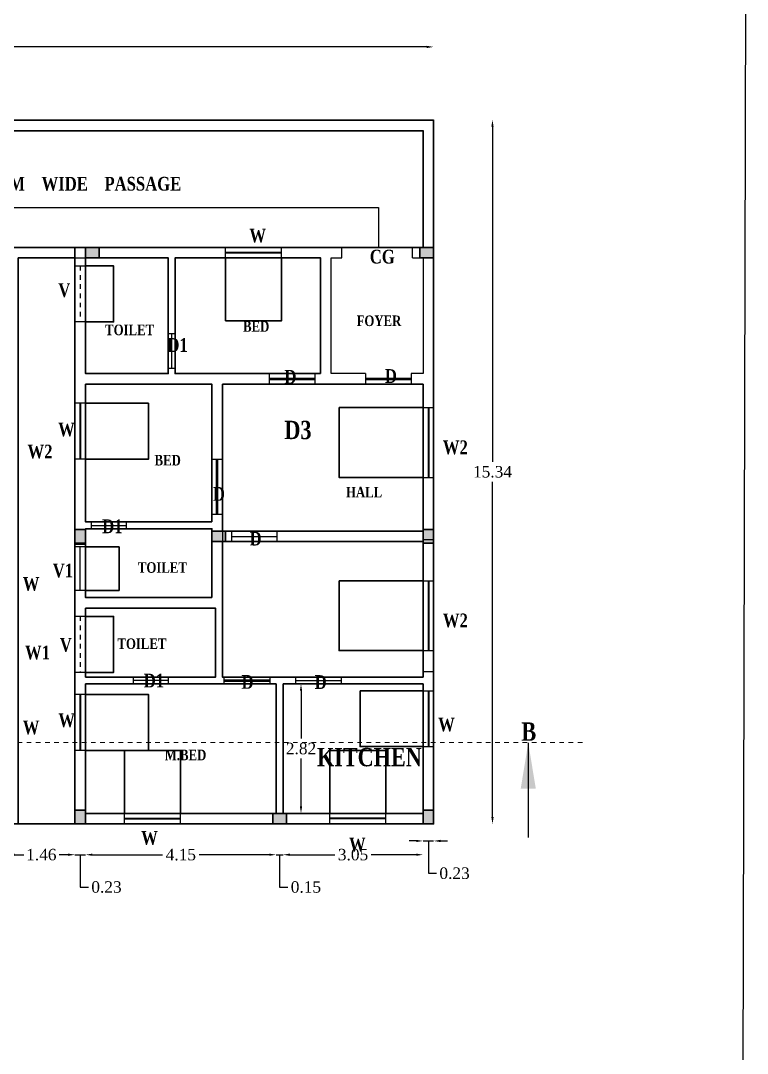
# Model space of a CAD drawing. Header units: metres. Extents: x 5 to 221, y 0 to 97.
# Drawn here: x 205.61 to 221.44, y 55.98 to 78.48 of the extents above; entities that cross this region are included whole.
import ezdxf

# ---------------------------------------------------------------- set-up
doc = ezdxf.new("R2010")
doc.units = ezdxf.units.M
doc.header["$LTSCALE"] = 0.015
doc.linetypes.add('DASHED2', pattern=[9.525, 6.35, -3.175])
for name, color, linetype, lineweight in [('FLOOR-STILT', 7, 'Continuous', 50), ('FLOOR01', 7, 'Continuous', 50), ('FLOOR04', 7, 'Continuous', 50)]:
    doc.layers.add(name, color=color, linetype=linetype, lineweight=lineweight)
doc.styles.get("Standard").update_dxf_attribs({"font": 'times.ttf'})
doc.styles.add('style1', font='timesbd.ttf', dxfattribs={"width": 0.8, "height": 0.18})
doc.styles.add('style4', font='timesbd.ttf', dxfattribs={"height": 0.25})
doc.dimstyles.new('Copy of 0.25', dxfattribs={"dimtxt": 0.3, "dimasz": 0.5, "dimexe": 0.1, "dimexo": 0.4, "dimgap": 0.09, "dimtad": 0, "dimtih": 1, "dimtoh": 1, "dimzin": 0, "dimdsep": 46, "dimtxsty": 'Standard', "dimcen": 0.09, "dimclrt": 256, "dimadec": 0, "dimazin": 0, "dimtfac": 1, "dimtofl": 0, "dimtmove": 0, "dimatfit": 0, "dimfxl": 1, "dimtolj": 1, "dimtzin": 0, "dimarcsym": 0})
doc.dimstyles.new('M', dxfattribs={"dimtxt": 0.25, "dimasz": 0.15, "dimexe": 0.15, "dimexo": 1.1, "dimgap": 0.09, "dimtad": 0, "dimtih": 1, "dimtoh": 1, "dimzin": 0, "dimdsep": 46, "dimtxsty": 'Standard', "dimcen": 0.09, "dimse1": 1, "dimse2": 1, "dimclrt": 256, "dimadec": 0, "dimazin": 0, "dimtfac": 1, "dimtofl": 0, "dimtmove": 0, "dimatfit": 3, "dimfxl": 1, "dimtolj": 1, "dimtzin": 0, "dimarcsym": 0})

# ---------------------------------------------------------------- blocks, each defined once
blk = doc.blocks.new('*D147')
at = {"color": 0, "lineweight": -2, "transparency": 16777216}
for p, q in [((205.483, 60.305), (205.681, 60.305)), ((206.648, 60.305), (206.45, 60.305))]:
    blk.add_line(p, q, dxfattribs=at)
at = {"color": 0, "lineweight": 30, "transparency": 16777216}
for points in [[(205.483, 60.33), (205.483, 60.28), (205.333, 60.305)], [(206.648, 60.33), (206.648, 60.28), (206.798, 60.305)]]:
    blk.add_solid(points, dxfattribs=at)
at = {"transparency": 16777216, "insert": (206.065, 60.305), "char_height": 0.25, "attachment_point": 5}
blk.add_mtext('\\A1;1.46', dxfattribs=at)
blk = doc.blocks.new('*D148')
at = {"color": 0, "lineweight": -2, "transparency": 16777216}
for p, q in [((206.648, 60.305), (206.498, 60.305)), ((206.798, 60.305), (207.028, 60.305)), ((206.913, 60.305), (206.913, 59.6)), ((207.178, 60.305), (207.328, 60.305)), ((206.913, 59.6), (207.093, 59.6))]:
    blk.add_line(p, q, dxfattribs=at)
at = {"color": 0, "lineweight": 30, "transparency": 16777216}
for points in [[(206.648, 60.33), (206.648, 60.28), (206.798, 60.305)], [(207.178, 60.33), (207.178, 60.28), (207.028, 60.305)]]:
    blk.add_solid(points, dxfattribs=at)
at = {"transparency": 16777216, "insert": (207.484, 59.6), "char_height": 0.25, "attachment_point": 5}
blk.add_mtext('\\A1;0.23', dxfattribs=at)
blk = doc.blocks.new('*D149')
at = {"color": 0, "lineweight": -2, "transparency": 16777216}
for p, q in [((207.178, 60.305), (208.705, 60.305)), ((211.028, 60.305), (209.501, 60.305))]:
    blk.add_line(p, q, dxfattribs=at)
at = {"color": 0, "lineweight": 30, "transparency": 16777216}
for points in [[(207.178, 60.33), (207.178, 60.28), (207.028, 60.305)], [(211.028, 60.33), (211.028, 60.28), (211.178, 60.305)]]:
    blk.add_solid(points, dxfattribs=at)
at = {"transparency": 16777216, "insert": (209.103, 60.305), "char_height": 0.25, "attachment_point": 5}
blk.add_mtext('\\A1;4.15', dxfattribs=at)
blk = doc.blocks.new('*D150')
at = {"color": 0, "lineweight": -2, "transparency": 16777216}
for p, q in [((211.028, 60.305), (210.878, 60.305)), ((211.178, 60.305), (211.328, 60.305)), ((211.253, 60.305), (211.253, 59.6)), ((211.478, 60.305), (211.628, 60.305)), ((211.253, 59.6), (211.433, 59.6))]:
    blk.add_line(p, q, dxfattribs=at)
at = {"color": 0, "lineweight": 30, "transparency": 16777216}
for points in [[(211.028, 60.33), (211.028, 60.28), (211.178, 60.305)], [(211.478, 60.33), (211.478, 60.28), (211.328, 60.305)]]:
    blk.add_solid(points, dxfattribs=at)
at = {"transparency": 16777216, "insert": (211.827, 59.6), "char_height": 0.25, "attachment_point": 5}
blk.add_mtext('\\A1;0.15', dxfattribs=at)
blk = doc.blocks.new('*D151')
at = {"color": 0, "lineweight": -2, "transparency": 16777216}
for p, q in [((211.478, 60.305), (212.459, 60.305)), ((214.228, 60.305), (213.246, 60.305))]:
    blk.add_line(p, q, dxfattribs=at)
at = {"color": 0, "lineweight": 30, "transparency": 16777216}
for points in [[(211.478, 60.33), (211.478, 60.28), (211.328, 60.305)], [(214.228, 60.33), (214.228, 60.28), (214.378, 60.305)]]:
    blk.add_solid(points, dxfattribs=at)
at = {"transparency": 16777216, "insert": (212.853, 60.305), "char_height": 0.25, "attachment_point": 5}
blk.add_mtext('\\A1;3.05', dxfattribs=at)
blk = doc.blocks.new('*D154')
at = {"color": 0, "lineweight": -2, "transparency": 16777216}
for p, q in [((214.228, 60.605), (214.078, 60.605)), ((214.378, 60.605), (214.608, 60.605)), ((214.493, 60.605), (214.493, 59.9)), ((214.758, 60.605), (214.908, 60.605)), ((214.493, 59.9), (214.673, 59.9))]:
    blk.add_line(p, q, dxfattribs=at)
at = {"color": 0, "lineweight": 30, "transparency": 16777216}
for points in [[(214.228, 60.63), (214.228, 60.58), (214.378, 60.605)], [(214.758, 60.63), (214.758, 60.58), (214.608, 60.605)]]:
    blk.add_solid(points, dxfattribs=at)
at = {"transparency": 16777216, "insert": (215.064, 59.9), "char_height": 0.25, "attachment_point": 5}
blk.add_mtext('\\A1;0.23', dxfattribs=at)
blk = doc.blocks.new('*D155')
at = {"color": 0, "lineweight": -2, "transparency": 16777216}
for p, q in [((188.862, 77.904), (201.165, 77.904)), ((214.458, 77.904), (202.155, 77.904))]:
    blk.add_line(p, q, dxfattribs=at)
at = {"color": 0, "lineweight": 30, "transparency": 16777216}
for points in [[(188.862, 77.929), (188.862, 77.879), (188.712, 77.904)], [(214.458, 77.929), (214.458, 77.879), (214.608, 77.904)]]:
    blk.add_solid(points, dxfattribs=at)
at = {"transparency": 16777216, "insert": (201.66, 77.904), "char_height": 0.25, "attachment_point": 5}
blk.add_mtext('\\A1;25.90', dxfattribs=at)
blk = doc.blocks.new('*D153')
at = {"layer": 'FLOOR-STILT', "color": 0, "lineweight": -2, "transparency": 16777216}
for p, q in [((215.89, 76.165), (215.89, 68.863)), ((215.89, 61.126), (215.89, 68.428))]:
    blk.add_line(p, q, dxfattribs=at)
at = {"layer": 'FLOOR-STILT', "color": 0, "lineweight": 30, "transparency": 16777216}
for points in [[(215.865, 76.165), (215.915, 76.165), (215.89, 76.315)], [(215.865, 61.126), (215.915, 61.126), (215.89, 60.976)]]:
    blk.add_solid(points, dxfattribs=at)
at = {"layer": 'FLOOR-STILT', "lineweight": -2, "transparency": 16777216, "insert": (215.89, 68.646), "char_height": 0.25, "attachment_point": 5}
blk.add_mtext('\\A1;15.34', dxfattribs=at)
blk = doc.blocks.new('*D169')
at = {"layer": 'FLOOR04', "color": 0, "lineweight": -2, "transparency": 16777216}
for p, q in [((211.72, 63.876), (211.72, 62.834)), ((211.72, 61.356), (211.72, 62.399))]:
    blk.add_line(p, q, dxfattribs=at)
at = {"layer": 'FLOOR04', "color": 0, "lineweight": 30, "transparency": 16777216}
for points in [[(211.695, 63.876), (211.745, 63.876), (211.72, 64.026)], [(211.695, 61.356), (211.745, 61.356), (211.72, 61.206)]]:
    blk.add_solid(points, dxfattribs=at)
at = {"layer": 'FLOOR04', "lineweight": 30, "transparency": 16777216, "insert": (211.72, 62.616), "char_height": 0.25, "attachment_point": 5}
blk.add_mtext('\\A1;2.82', dxfattribs=at)

msp = doc.modelspace()

# ---------------------------------------------------------------- hatches: boundary and pattern name
at = {"layer": 'FLOOR04'}
h = msp.add_hatch(color=256, dxfattribs=at)
h.dxf.hatch_style = 1
h.paths.add_polyline_path([(207.328, 73.306), (207.328, 73.536), (207.028, 73.536), (207.028, 73.306)])
h = msp.add_hatch(color=256, dxfattribs=at)
h.dxf.hatch_style = 1
h.paths.add_polyline_path([(214.608, 73.306), (214.608, 73.536), (214.308, 73.536), (214.308, 73.306)])
h = msp.add_hatch(color=256, dxfattribs=at)
h.dxf.hatch_style = 1
h.paths.add_polyline_path([(206.798, 67.091), (207.028, 67.091), (207.028, 67.391), (206.798, 67.391)])
h = msp.add_hatch(color=256, dxfattribs=at)
h.dxf.hatch_style = 1
h.paths.add_polyline_path([(210.078, 67.126), (210.078, 67.356), (209.778, 67.356), (209.778, 67.126)])
h = msp.add_hatch(color=256, dxfattribs=at)
h.dxf.hatch_style = 1
h.paths.add_polyline_path([(214.378, 67.091), (214.608, 67.091), (214.608, 67.391), (214.378, 67.391)])
h = msp.add_hatch(color=256, dxfattribs=at)
h.dxf.hatch_style = 1
h.paths.add_polyline_path([(206.798, 60.976), (207.028, 60.976), (207.028, 61.276), (206.798, 61.276)])
h = msp.add_hatch(color=256, dxfattribs=at)
h.dxf.hatch_style = 1
h.paths.add_polyline_path([(211.403, 60.976), (211.403, 61.206), (211.103, 61.206), (211.103, 60.976)])
h = msp.add_hatch(color=256, dxfattribs=at)
h.dxf.hatch_style = 1
h.paths.add_polyline_path([(214.378, 60.976), (214.608, 60.976), (214.608, 61.276), (214.378, 61.276)])

# ---------------------------------------------------------------- linework, layer by layer
for p, q in [((221.44, 96.703), (221.204, 0.507)), ((212.611, 73.306), (212.611, 73.536)), ((214.146, 73.306), (214.146, 73.536)), ((208.828, 71.664), (208.978, 71.664)), ((208.828, 70.904), (208.978, 70.904)), ((211.023, 70.786), (211.023, 70.556)), ((212.023, 70.786), (212.023, 70.556)), ((213.122, 70.786), (213.122, 70.556)), ((214.122, 70.786), (214.122, 70.556)), ((209.778, 68.924), (210.008, 68.924)), ((209.778, 67.724), (210.008, 67.724)), ((207.157, 67.406), (207.157, 67.556)), ((207.917, 67.406), (207.917, 67.556)), ((208.064, 64.176), (208.064, 64.026)), ((208.824, 64.176), (208.824, 64.026)), ((210.04, 64.176), (210.04, 64.026)), ((211.04, 64.176), (211.04, 64.026)), ((211.597, 64.176), (211.597, 64.026)), ((212.597, 64.176), (212.597, 64.026)), ((207.874, 60.976), (207.874, 61.206)), ((208.95, 60.976), (214.378, 60.976, 48.021)), ((211.328, 60.976, 48.021), (211.597, 60.976, 48.021))]:
    msp.add_line(p, q)
at = {"lineweight": -2}
for p, q in [((188.712, 76.307), (214.608, 76.315)), ((214.608, 76.315), (214.608, 60.976)), ((188.942, 76.077), (214.378, 76.085)), ((214.378, 76.085), (214.378, 73.536)), ((200.493, 73.536), (206.798, 73.536)), ((207.848, 73.536), (206.798, 73.536)), ((206.798, 73.536), (214.608, 73.536)), ((212.611, 73.536), (212.148, 73.536)), ((214.378, 73.536), (214.146, 73.536)), ((214.608, 72.036), (214.608, 73.536)), ((205.563, 73.306), (208.828, 73.306)), ((206.798, 73.306), (206.798, 70.556)), ((206.798, 73.132), (207.028, 73.132)), ((207.028, 70.786), (207.028, 73.306)), ((208.828, 73.306), (208.828, 71.664)), ((208.978, 73.306), (212.148, 73.306)), ((208.978, 71.664), (208.978, 73.306)), ((212.148, 73.306), (212.148, 70.786)), ((212.378, 73.306), (212.611, 73.306)), ((212.378, 70.786), (212.378, 73.306)), ((214.146, 73.306), (214.378, 73.306)), ((214.378, 73.306), (214.378, 70.786)), ((214.608, 70.556), (214.608, 71.806)), ((208.828, 70.904), (208.828, 70.786)), ((208.978, 70.786), (208.978, 70.904)), ((208.828, 70.786), (207.028, 70.786)), ((212.148, 70.786), (208.978, 70.786)), ((213.122, 70.786), (212.378, 70.786)), ((214.378, 70.786), (214.122, 70.786)), ((206.798, 70.556), (206.798, 65.676)), ((209.778, 70.556), (207.028, 70.556)), ((207.028, 70.556), (207.028, 67.556)), ((209.778, 68.724), (209.778, 70.556)), ((213.122, 70.556), (210.008, 70.556)), ((210.008, 70.556), (210.008, 68.924)), ((214.378, 70.556), (214.122, 70.556)), ((214.378, 65.676), (214.378, 70.556)), ((214.378, 65.906), (214.378, 70.556)), ((214.608, 65.676), (214.608, 70.556)), ((209.778, 67.556), (209.778, 68.724)), ((210.008, 67.724), (210.008, 65.906)), ((207.157, 67.556), (207.028, 67.556)), ((207.917, 67.556), (209.778, 67.556)), ((207.028, 67.406), (207.028, 67.206)), ((207.157, 67.406), (207.028, 67.406)), ((207.028, 67.291), (207.028, 67.326)), ((207.917, 67.406), (209.778, 67.406)), ((209.778, 65.906), (209.778, 67.406)), ((210.008, 67.356), (210.204, 67.356)), ((210.204, 67.356, -96.042), (210.204, 67.126)), ((211.204, 67.356), (214.378, 67.356)), ((211.204, 67.126, -96.042), (211.204, 67.356)), ((214.608, 67.091), (214.608, 67.356)), ((214.608, 67.091), (214.608, 67.356)), ((206.798, 67.126), (206.798, 67.091)), ((207.028, 67.206), (207.028, 65.906)), ((210.008, 67.126), (210.204, 67.126)), ((211.204, 67.126), (214.378, 67.126)), ((214.378, 67.126), (214.378, 67.091)), ((214.378, 67.126), (214.378, 67.091)), ((206.913, 66.064), (206.913, 67.014)), ((207.028, 65.906), (209.778, 65.906)), ((210.008, 64.176), (210.008, 65.906)), ((206.798, 65.676), (206.798, 64.176)), ((207.028, 64.176), (207.028, 65.676)), ((207.028, 65.676), (209.858, 65.676)), ((209.858, 65.676), (209.858, 64.176)), ((214.378, 65.676), (214.378, 64.176)), ((206.798, 64.176), (206.798, 60.976)), ((208.064, 64.176), (207.028, 64.176)), ((209.858, 64.176), (208.824, 64.176)), ((211.328, 64.176), (210.008, 64.176)), ((214.378, 64.176), (211.328, 64.176)), ((214.608, 60.976), (214.608, 64.176)), ((208.064, 64.026), (207.028, 64.026)), ((207.028, 64.026), (207.028, 61.206)), ((211.178, 64.026), (208.824, 64.026)), ((211.178, 61.206), (211.178, 64.026)), ((211.328, 61.206), (211.328, 64.026)), ((211.328, 64.026), (214.378, 64.026)), ((214.378, 64.026), (214.378, 61.206)), ((207.028, 61.206), (211.178, 61.206)), ((209.094, 60.976), (209.094, 61.206)), ((211.328, 61.206), (214.378, 61.206)), ((214.608, 60.976), (188.712, 60.976)), ((206.798, 60.976), (208.95, 60.976)), ((211.328, 60.976), (211.597, 60.976)), ((212.597, 60.976), (214.608, 60.976))]:
    msp.add_line(p, q, dxfattribs=at)
at = {"ltscale": 0.2}
for p, q in [((210.073, 73.306), (210.073, 73.536)), ((211.293, 73.306), (211.293, 73.536)), ((207.028, 71.912), (206.798, 71.912)), ((207.028, 70.139), (206.798, 70.139)), ((214.378, 70.045), (214.608, 70.045)), ((207.028, 68.919), (206.798, 68.919)), ((214.378, 68.525), (214.608, 68.525)), ((207.028, 67.065), (206.798, 67.065)), ((214.378, 67.173), (214.608, 67.173)), ((207.028, 67.014), (206.798, 67.014)), ((214.378, 66.274), (214.608, 66.274)), ((207.028, 66.064), (206.798, 66.064)), ((207.028, 65.497), (206.798, 65.497)), ((214.378, 64.754), (214.608, 64.754)), ((207.028, 64.277), (206.798, 64.277)), ((214.378, 64.296), (214.608, 64.296)), ((207.028, 63.797), (206.798, 63.797)), ((214.378, 63.879), (214.608, 63.879)), ((207.028, 62.577), (206.798, 62.577)), ((214.378, 62.659), (214.608, 62.659)), ((212.347, 60.976), (212.347, 61.206)), ((213.567, 60.976), (213.567, 61.206))]:
    msp.add_line(p, q, dxfattribs=at)
at = {"lineweight": 35, "ltscale": 0.2}
for p, q in [((211.293, 73.421), (210.073, 73.421)), ((206.913, 70.139), (206.913, 68.919)), ((214.493, 70.045), (214.493, 68.525)), ((214.493, 66.274), (214.493, 64.754)), ((206.913, 63.797), (206.913, 62.577)), ((214.493, 63.879), (214.493, 62.659)), ((207.874, 61.091), (209.094, 61.091)), ((213.567, 61.091), (212.347, 61.091))]:
    msp.add_line(p, q, dxfattribs=at)
at = {"linetype": 'DASHED2', "ltscale": 0.2}
for p, q in [((206.913, 73.132), (206.913, 71.912)), ((206.913, 65.497), (206.913, 64.277))]:
    msp.add_line(p, q, dxfattribs=at)
at = {"linetype": 'DASHED2', "lineweight": 0, "ltscale": 0.2}
msp.add_line((217.847, 62.747, 48.021), (186.742, 62.747, 48.021), dxfattribs=at)
at = {"layer": 'FLOOR04', "color": 82, "lineweight": -2}
for p, q in [((208.903, 71.664), (208.903, 70.904)), ((207.157, 67.481), (207.917, 67.481)), ((210.204, 67.241, -48.021), (211.204, 67.241, -48.021)), ((208.824, 64.101), (208.064, 64.101)), ((211.597, 64.101), (212.597, 64.101))]:
    msp.add_line(p, q, dxfattribs=at)
at = {"layer": 'FLOOR04', "color": 22, "lineweight": 50}
for p, q in [((211.023, 70.671), (212.023, 70.671)), ((209.893, 67.724), (209.893, 68.924)), ((210.04, 64.101), (211.04, 64.101))]:
    msp.add_line(p, q, dxfattribs=at)
at = {"layer": 'FLOOR04', "color": 84, "lineweight": 50}
msp.add_line((213.122, 70.671), (214.122, 70.671), dxfattribs=at)
at = {"layer": 'FLOOR04', "color": 181, "lineweight": 30}
msp.add_lwpolyline([(188.712, 76.307), (214.608, 76.307), (214.608, 60.976), (188.712, 60.976)], close=True, dxfattribs=at)
at = {"layer": 'FLOOR04', "color": 31, "lineweight": 30}
msp.add_lwpolyline([(188.942, 76.077), (214.378, 76.077), (214.378, 73.536), (188.942, 73.536)], close=True, dxfattribs=at)
at = {"layer": 'FLOOR04', "color": 194, "lineweight": -2}
msp.add_lwpolyline([(199.238, 73.536), (199.238, 74.403), (213.411, 74.403), (213.411, 73.536)], dxfattribs=at)
at = {"layer": 'FLOOR04', "color": 230, "lineweight": 30}
msp.add_lwpolyline([(214.608, 73.536), (206.798, 73.536), (206.798, 60.976), (214.608, 60.976)], close=True, dxfattribs=at)
at = {"layer": 'FLOOR04', "lineweight": 30}
for points in [[(207.028, 73.536), (207.028, 73.306), (207.328, 73.306), (207.328, 73.536)], [(214.308, 73.536), (214.308, 73.306), (214.608, 73.306), (214.608, 73.536)], [(207.028, 67.391), (206.798, 67.391), (206.798, 67.091), (207.028, 67.091)], [(209.778, 67.356), (209.778, 67.126), (210.078, 67.126), (210.078, 67.356)], [(214.608, 67.391), (214.378, 67.391), (214.378, 67.091), (214.608, 67.091)], [(207.028, 61.276), (206.798, 61.276), (206.798, 60.976), (207.028, 60.976)], [(211.103, 61.206), (211.103, 60.976), (211.403, 60.976), (211.403, 61.206)], [(214.608, 61.276), (214.378, 61.276), (214.378, 60.976), (214.608, 60.976)]]:
    msp.add_lwpolyline(points, close=True, dxfattribs=at)
at = {"layer": 'FLOOR04', "color": 145, "lineweight": 30}
for points in [[(207.028, 73.536), (207.028, 73.306), (207.328, 73.306), (207.328, 73.536)], [(214.308, 73.536), (214.308, 73.306), (214.608, 73.306), (214.608, 73.536)], [(207.028, 67.391), (206.798, 67.391), (206.798, 67.091), (207.028, 67.091)], [(209.778, 67.356), (209.778, 67.126), (210.078, 67.126), (210.078, 67.356)], [(214.608, 67.391), (214.378, 67.391), (214.378, 67.091), (214.608, 67.091)], [(207.028, 61.276), (206.798, 61.276), (206.798, 60.976), (207.028, 60.976)], [(211.103, 61.206), (211.103, 60.976), (211.403, 60.976), (211.403, 61.206)], [(214.608, 61.276), (214.378, 61.276), (214.378, 60.976), (214.608, 60.976)]]:
    msp.add_lwpolyline(points, close=True, dxfattribs=at)
at = {"layer": 'FLOOR04', "color": 11, "lineweight": 30}
msp.add_lwpolyline([(205.563, 73.306), (206.798, 73.306), (206.798, 60.976), (205.563, 60.976)], close=True, dxfattribs=at)
at = {"layer": 'FLOOR04', "color": 81, "lineweight": 30}
for points in [[(208.828, 73.306), (207.028, 73.306), (207.028, 70.786), (208.828, 70.786)], [(209.778, 65.906), (207.028, 65.906), (207.028, 67.406), (209.778, 67.406)], [(209.858, 65.676), (207.028, 65.676), (207.028, 64.176), (209.858, 64.176)]]:
    msp.add_lwpolyline(points, close=True, dxfattribs=at)
at = {"layer": 'FLOOR04', "color": 80, "lineweight": 30}
for points in [[(208.828, 70.786), (207.028, 70.786), (207.028, 73.306), (208.828, 73.306)], [(209.778, 65.906), (207.028, 65.906), (207.028, 67.406), (209.778, 67.406)], [(209.858, 64.176), (207.028, 64.176), (207.028, 65.676), (209.858, 65.676)]]:
    msp.add_lwpolyline(points, close=True, dxfattribs=at)
at = {"layer": 'FLOOR04', "color": 83, "lineweight": 30}
for points in [[(208.828, 70.786), (207.028, 70.786), (207.028, 73.306), (208.828, 73.306)], [(209.778, 65.906), (207.028, 65.906), (207.028, 67.406), (209.778, 67.406)], [(209.858, 64.176), (207.028, 64.176), (207.028, 65.676), (209.858, 65.676)]]:
    msp.add_lwpolyline(points, close=True, dxfattribs=at)
at = {"layer": 'FLOOR04', "color": 102, "lineweight": 30}
for points in [[(207.028, 73.132), (207.028, 71.912), (207.638, 71.912), (207.638, 73.132)], [(207.758, 67.014), (207.758, 66.064), (207.028, 66.064), (207.028, 67.014)], [(207.028, 65.497), (207.028, 64.277), (207.638, 64.277), (207.638, 65.497)]]:
    msp.add_lwpolyline(points, close=True, dxfattribs=at)
at = {"layer": 'FLOOR04', "color": 23, "lineweight": 30}
for points in [[(212.148, 70.786), (208.978, 70.786), (208.978, 73.306), (212.148, 73.306)], [(209.778, 67.556), (207.028, 67.556), (207.028, 70.556), (209.778, 70.556)], [(210.008, 70.556), (214.378, 70.556), (214.378, 67.356), (210.008, 67.356)], [(214.378, 64.176), (210.008, 64.176), (210.008, 67.126), (214.378, 67.126)], [(211.178, 64.026), (207.028, 64.026), (207.028, 61.206), (211.178, 61.206)]]:
    msp.add_lwpolyline(points, close=True, dxfattribs=at)
at = {"layer": 'FLOOR04', "color": 103, "lineweight": 30}
for points in [[(210.073, 71.936), (211.293, 71.936), (211.293, 73.306), (210.073, 73.306)], [(207.028, 70.139), (207.028, 68.919), (208.398, 68.919), (208.398, 70.139)], [(212.548, 70.045), (212.548, 68.525), (214.378, 68.525), (214.378, 70.045)], [(212.548, 66.274), (212.548, 64.754), (214.378, 64.754), (214.378, 66.274)], [(207.028, 63.797), (207.028, 62.577), (208.398, 62.577), (208.398, 63.797)], [(213.008, 63.879), (213.008, 62.659), (214.378, 62.659), (214.378, 63.879)], [(207.874, 61.206), (209.094, 61.206), (209.094, 62.576), (207.874, 62.576)], [(212.347, 61.206), (213.567, 61.206), (213.567, 62.576), (212.347, 62.576)]]:
    msp.add_lwpolyline(points, close=True, dxfattribs=at)
at = {"layer": 'FLOOR04', "color": 25, "lineweight": 30}
msp.add_lwpolyline([(211.328, 64.026), (214.378, 64.026), (214.378, 61.206), (211.328, 61.206)], close=True, dxfattribs=at)

# ---------------------------------------------------------------- texts
at = {"ltscale": 0.2, "style": 'style4', "width": 0.8}
for s, height, p in [('2.54 M    WIDE    PASSAGE', 0.3, (204.641, 74.773, 48.021)), ('W', 0.3, (210.595, 73.643, 48.021)), ('CG', 0.3, (213.218, 73.185, 48.021)), ('V', 0.3, (206.434, 72.455, 48.021)), ('D1', 0.3, (208.81, 71.26, 48.021)), ('D', 0.3, (213.547, 70.584, 48.021)), ('D', 0.3, (211.358, 70.566, 48.021)), ('W', 0.3, (206.431, 69.419, 48.021)), ('W2', 0.3, (214.809, 69.031)), ('W2', 0.3, (205.764, 68.938)), ('D', 0.3, (209.801, 68.016, 48.021)), ('D1', 0.3, (207.39, 67.31, 48.021)), ('D', 0.3, (210.601, 67.042, 48.021)), ('V1', 0.3, (206.313, 66.346, 48.021)), ('W', 0.3, (205.661, 66.055)), ('W2', 0.3, (214.809, 65.259)), ('V', 0.3, (206.467, 64.728, 48.021)), ('W1', 0.3, (205.709, 64.56)), ('D1', 0.3, (208.295, 63.949, 48.021)), ('D', 0.3, (210.424, 63.92, 48.021)), ('D', 0.3, (212.017, 63.917, 48.021)), ('W', 0.3, (205.661, 62.928)), ('W', 0.3, (206.436, 63.084, 48.021)), ('W', 0.3, (214.706, 62.991)), ('B', 0.4, (216.519, 62.788, 48.021)), ('W', 0.3, (208.239, 60.521)), ('W', 0.3, (212.765, 60.377))]:
    msp.add_text(s, height=height, dxfattribs=at).set_placement(p)
at = {"layer": 'FLOOR01', "style": 'style1', "width": 0.8}
for s, p in [('FOYER', (212.931, 71.823, 46.675)), ('TOILET', (207.455, 71.624, 46.675)), ('BED', (210.458, 71.7, 46.675)), ('BED', (208.531, 68.785)), ('HALL', (212.7, 68.089, 46.675)), ('TOILET', (208.168, 66.447, 46.675)), ('TOILET', (207.723, 64.787, 46.675)), ('M.BED', (208.754, 62.363, 46.675))]:
    msp.add_text(s, height=0.23, dxfattribs=at).set_placement(p)
at = {"layer": 'FLOOR04', "color": 230, "lineweight": -2, "style": 'style4', "width": 0.8}
for s, p in [('D3', (211.358, 69.359, 48.021)), ('KITCHEN', (212.067, 62.232))]:
    msp.add_text(s, height=0.4, dxfattribs=at).set_placement(p)

# ---------------------------------------------------------------- dimensions: what is measured, and where the dimension line sits
for base, p1, p2, picture, middle in [((214.608, 77.904), (188.712, 76.307), (214.608, 76.315), '*D155', (201.66, 77.904)), ((214.608, 60.605), (214.378, 61.206), (214.608, 61.206), '*D154', (214.763, 59.9)), ((206.7977, 60.3052), (205.3331, 60.9064), (206.7977, 60.9764), '*D147', (206.0654, 60.3052)), ((207.028, 60.305), (206.798, 60.976), (207.028, 60.976), '*D148', (207.183, 59.6)), ((211.178, 60.305), (207.028, 60.976), (211.178, 60.906), '*D149', (209.103, 60.305)), ((211.328, 60.305), (211.178, 60.906), (211.328, 60.906), '*D150', (211.523, 59.6)), ((214.378, 60.305), (211.328, 60.906), (214.378, 60.906), '*D151', (212.853, 60.305))]:
    dim = msp.add_linear_dim(base=base, p1=p1, p2=p2, dimstyle='M', override={"dimpost": '\\X', "dimtmove": 1})
    dim.commit()
    dim.dimension.update_dxf_attribs({"geometry": picture, "text_midpoint": middle})
at = {"layer": 'FLOOR-STILT', "lineweight": -2}
dim = msp.add_linear_dim(base=(215.89, 60.976), p1=(214.608, 76.315), p2=(214.608, 60.976), angle=90, dimstyle='M', override={"dimpost": '\\X'}, dxfattribs=at)
dim.commit()
dim.dimension.update_dxf_attribs({"geometry": '*D153', "text_midpoint": (215.89, 68.646)})
at = {"layer": 'FLOOR04', "lineweight": 30}
dim = msp.add_aligned_dim(p1=(211.328, 64.026), p2=(211.328, 61.206), distance=0.392, dimstyle='M', override={"dimpost": '\\X'}, dxfattribs=at)
dim.commit()
dim.dimension.update_dxf_attribs({"geometry": '*D169', "text_midpoint": (211.72, 62.616)})

# ---------------------------------------------------------------- leaders
at = {"ltscale": 0.2}
msp.add_leader([(216.669, 62.744, 48.021), (216.669, 60.679, 48.021)], dimstyle='Copy of 0.25', override={"dimscale": 1, "dimasz": 1, "dimgap": 0.09, "dimtad": 0, "dimtfillclr": 256}, dxfattribs=at)

doc.saveas('drawing.dxf')
